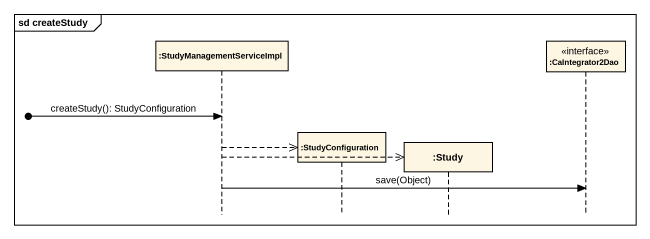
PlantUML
@startuml
mainframe sd createStudy
hide footbox
participant ":StudyManagementServiceImpl" as StudyManagementServiceImpl
participant ":StudyConfiguration" as StudyConfiguration
participant ":Study" as Study
participant ":CaIntegrator2Dao" as CaIntegrator2Dao <<interface>>

[o-> StudyManagementServiceImpl : createStudy(): StudyConfiguration
StudyManagementServiceImpl -->> StudyConfiguration **
StudyManagementServiceImpl -->> Study **
StudyManagementServiceImpl -> CaIntegrator2Dao : save(Object)
@enduml
